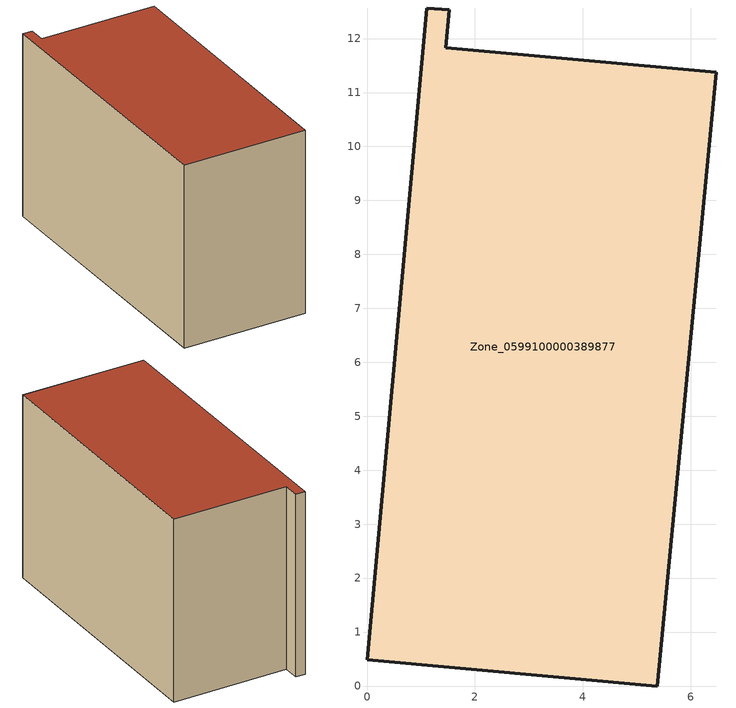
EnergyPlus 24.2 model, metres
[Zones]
Zone_0599100000389877
 floor ground (C_G): 0,0.48 1.11,12.57 1.52,12.53 1.46,11.83 6.48,11.38 5.38,0 z0
 wall outside (C_F): 1.11,12.57 0,0.48 5.38,0 6.48,11.38 1.46,11.83 1.52,12.53 1.11,12.57 z0:8.02
 roof outside (C_R): 0,0.48 5.38,0 6.48,11.38 1.46,11.83 1.52,12.53 1.11,12.57 z8.02
[BUILDING]
Pand.0599100000389877: North Axis=0; Terrain=City; Loads Convergence Tolerance Value=0.04; Temperature Convergence Tolerance Value=0.4; Solar Distribution=FullExterior; Maximum Number of Warmup Days=25; Minimum Number of Warmup Days=1
[Site:Location]
Rotterdam.The.Hague.AP_ZH_NLD Design_Conditions: Latitude=51.96; Longitude=4.45; Time Zone=1; Elevation=-4.5
[SITE:GROUNDTEMPERATURE:BUILDINGSURFACE]
18, 18, 18, 18, 18, 18, 18, 18, 18, 18, 18, 18
[MATERIAL] Thermal Absorptance=0.9; Solar Absorptance=0.7; Visible Absorptance=0.7
Name | Roughness | Thickness | Conductivity | Density | Specific Heat
G.TI.1992-2005 | MediumSmooth | 0.15 | 0.06 | 540 | 1210
F.TI.1992-2005 | Rough | 0.3 | 0.12 | 1920 | 840
R.TI.1992-2005 | MediumRough | 0.2 | 0.08 | 1500 | 1000
[CONSTRUCTION]
C_G: G.TI.1992-2005
C_F: F.TI.1992-2005
C_R: R.TI.1992-2005
[ZONE]
Zone_0599100000389877: Type=1; Multiplier=1; Ceiling Height=Autocalculate; Volume=Autocalculate; Floor Area=autocalculate; Part of Total Floor Area=Yes
[ZONEINFILTRATION:DESIGNFLOWRATE]
Infil_Zone_0599100000389877: Zone or ZoneList or Space or SpaceList=Zone_0599100000389877; Schedule=AlwaysOn; Design Flow Rate Calculation Method=Flow/Area; Flow Rate per Floor Area=0.0015; Constant Term Coefficient=1; Temperature Term Coefficient=0; Velocity Term Coefficient=0; Velocity Squared Term Coefficient=0
[HVACTEMPLATE:ZONE:IDEALLOADSAIRSYSTEM]
Zone_0599100000389877: Maximum Heating Supply Air Temperature=50; Minimum Cooling Supply Air Temperature=13; Maximum Heating Supply Air Humidity Ratio=0.0156; Minimum Cooling Supply Air Humidity Ratio=0.0077; Heating Limit=NoLimit; Cooling Limit=NoLimit; Dehumidification Control Type=ConstantSensibleHeatRatio; Cooling Sensible Heat Ratio=0.7; Dehumidification Setpoint=60; Humidification Control Type=None; Humidification Setpoint=30; Outdoor Air Method=None; Outdoor Air Flow Rate per Person=0.00944; Outdoor Air Flow Rate per Zone Floor Area=0; Outdoor Air Flow Rate per Zone=0; Demand Controlled Ventilation Type=None; Outdoor Air Economizer Type=NoEconomizer; Heat Recovery Type=None; Sensible Heat Recovery Effectiveness=0.7; Latent Heat Recovery Effectiveness=0.65
[ZONECONTROL:THERMOSTAT]
ThermostatControl_Zone_0599100000389877: Zone or ZoneList=Zone_0599100000389877; Control Type Schedule=DualSetpointControlType; Control 1=Thermostat_Zone_0599100000389877; Temperature Difference Between Cutout And Setpoint=0
[THERMOSTATSETPOINT:DUALSETPOINT]
Thermostat_Zone_0599100000389877: Heating Setpoint Temperature Schedule=HeatingSetpoint_Zone_0599100000389877; Cooling Setpoint Temperature Schedule=CoolingSetpoint_Zone_0599100000389877
[SCHEDULE:COMPACT]
HeatingSetpoint_Zone_0599100000389877: Through: 12/31, For: AllDays, Until: 24:00, 21
CoolingSetpoint_Zone_0599100000389877: Through: 12/31, For: AllDays, Until: 24:00, 24
DualSetpointControlType: Through: 12/31, For: AllDays, Until: 24:00, 4
AlwaysOn: Through: 12/31, For: AllDays, Until: 24:00, 1
